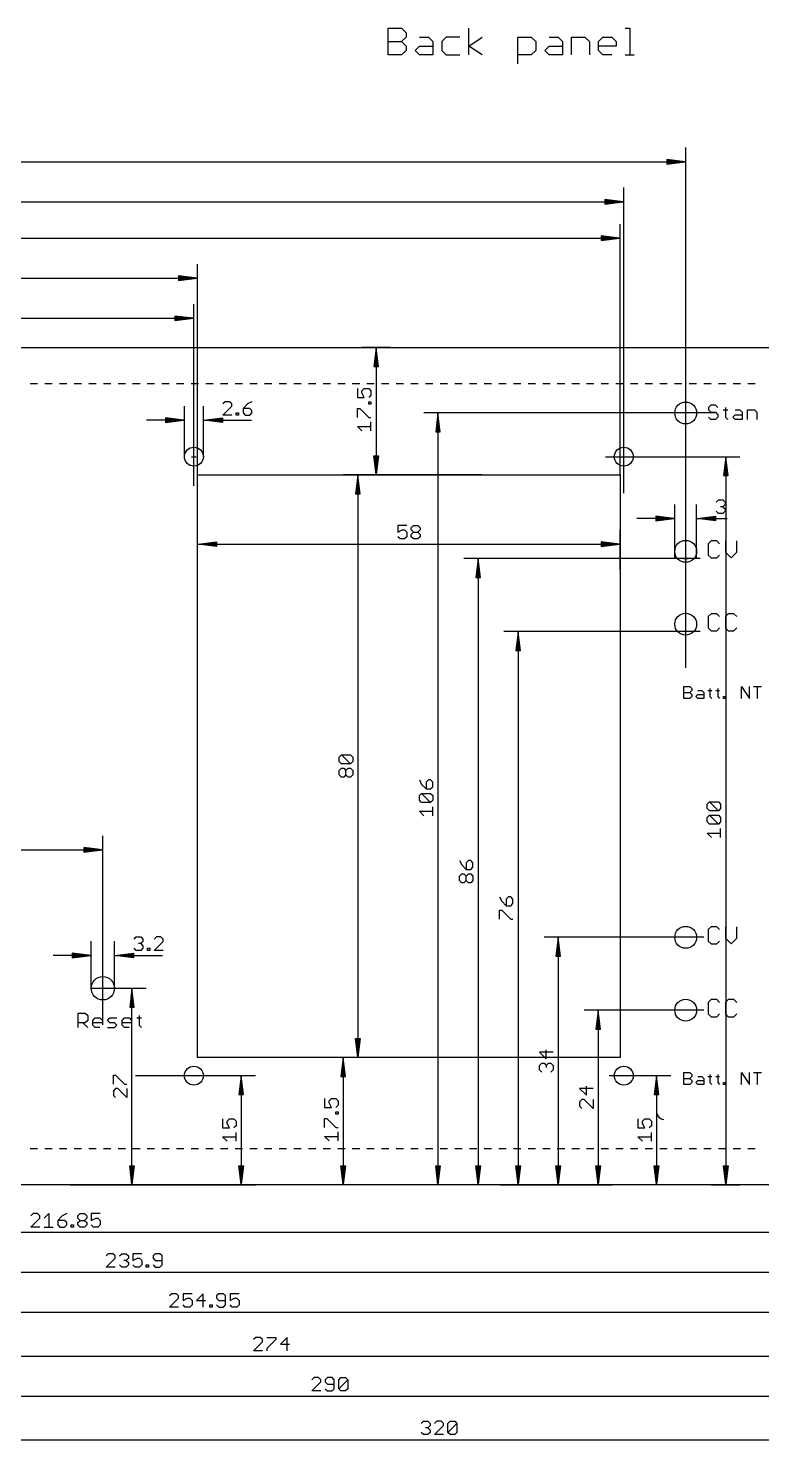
# Model space of a CAD drawing. Extents: x -29 to 390, y -522 to 226.
# Drawn here: x 103.8 to 204.4, y -520 to -326.2 of the extents above; entities that cross this region are included whole.
import ezdxf

# ---------------------------------------------------------------- set-up
doc = ezdxf.new("R2010")
doc.units = 0
for name, color, linetype in [('100', 175, 'CONTINUOUS'), ('109', 82, 'CONTINUOUS'), ('20', 4, 'CONTINUOUS'), ('47', 253, 'CONTINUOUS')]:
    doc.layers.add(name, color=color, linetype=linetype)

msp = doc.modelspace()

# ---------------------------------------------------------------- linework, layer by layer
at = {"layer": '100'}
for p, q in [((197.4405, -377.9282), (197.1143, -378.2545)), ((198.093, -377.9282), (197.4405, -377.9282)), ((198.4193, -378.2545), (198.093, -377.9282)), ((197.1143, -378.2545), (197.1143, -378.5807)), ((197.1143, -378.5807), (197.4405, -378.907)), ((197.4405, -379.8857), (197.1143, -379.5595)), ((197.4405, -378.907), (198.093, -378.907)), ((198.093, -379.8857), (197.4405, -379.8857)), ((198.093, -378.907), (198.4193, -379.2332)), ((198.4193, -379.5595), (198.093, -379.8857)), ((198.4193, -379.2332), (198.4193, -379.5595)), ((199.1257, -378.5807), (199.7782, -378.5807)), ((199.4519, -378.2545), (199.4519, -379.5595)), ((199.4519, -379.5595), (199.7782, -379.8857)), ((200.4666, -379.5595), (200.7928, -379.2332)), ((200.7928, -379.8857), (200.4666, -379.5595)), ((200.7928, -378.5807), (201.4453, -378.5807)), ((200.7928, -379.2332), (201.7716, -379.2332)), ((201.7716, -379.8857), (200.7928, -379.8857)), ((201.4453, -378.5807), (201.7716, -378.907)), ((201.7716, -378.907), (201.7716, -379.8857)), ((202.4779, -379.8857), (202.4779, -378.5807)), ((202.4779, -378.5807), (203.4567, -378.5807)), ((203.4567, -378.5807), (203.7829, -378.907)), ((203.7829, -378.907), (203.7829, -379.8857)), ((197.4914, -396.5596), (197.1016, -396.9494)), ((197.1016, -396.9494), (197.1016, -398.5086)), ((198.271, -396.5596), (197.4914, -396.5596)), ((198.6608, -396.9494), (198.271, -396.5596)), ((199.4404, -396.5596), (199.4404, -398.1188)), ((200.9996, -398.1188), (200.9996, -396.5596)), ((197.1016, -398.5086), (197.4914, -398.8984)), ((197.4914, -398.8984), (198.271, -398.8984)), ((198.271, -398.8984), (198.6608, -398.5086)), ((199.4404, -398.1188), (200.22, -398.8984)), ((200.22, -398.8984), (200.9996, -398.1188)), ((197.4914, -406.5596), (197.1016, -406.9494)), ((197.1016, -406.9494), (197.1016, -408.5086)), ((198.271, -406.5596), (197.4914, -406.5596)), ((198.6608, -406.9494), (198.271, -406.5596)), ((199.8302, -406.5596), (199.4404, -406.9494)), ((199.4404, -406.9494), (199.4404, -408.5086)), ((200.6098, -406.5596), (199.8302, -406.5596)), ((200.9996, -406.9494), (200.6098, -406.5596)), ((197.1016, -408.5086), (197.4914, -408.8984)), ((197.4914, -408.8984), (198.271, -408.8984)), ((198.271, -408.8984), (198.6608, -408.5086)), ((199.4404, -408.5086), (199.8302, -408.8984)), ((199.8302, -408.8984), (200.6098, -408.8984)), ((200.6098, -408.8984), (200.9996, -408.5086)), ((193.7518, -418.2018), (193.7518, -416.5748)), ((193.7518, -416.5748), (194.5653, -416.5748)), ((194.5653, -416.5748), (194.8364, -416.846)), ((201.6647, -418.2018), (201.6647, -416.5748)), ((201.6647, -416.5748), (202.7494, -418.2018)), ((202.7494, -418.2018), (202.7494, -416.5748)), ((203.3019, -416.5748), (204.3865, -416.5748)), ((203.8442, -418.2018), (203.8442, -416.5748)), ((193.7518, -417.3883), (194.5653, -417.3883)), ((194.5653, -418.2018), (193.7518, -418.2018)), ((194.8364, -417.1171), (194.5653, -417.3883)), ((194.5653, -417.3883), (194.8364, -417.6595)), ((194.8364, -417.9306), (194.5653, -418.2018)), ((194.8364, -416.846), (194.8364, -417.1171)), ((194.8364, -417.6595), (194.8364, -417.9306)), ((195.3889, -417.9306), (195.6601, -417.6595)), ((195.6601, -418.2018), (195.3889, -417.9306)), ((195.6601, -417.1171), (196.2024, -417.1171)), ((195.6601, -417.6595), (196.4736, -417.6595)), ((196.4736, -418.2018), (195.6601, -418.2018)), ((196.2024, -417.1171), (196.4736, -417.3883)), ((196.4736, -417.3883), (196.4736, -418.2018)), ((197.0261, -417.1171), (197.5684, -417.1171)), ((197.2973, -416.846), (197.2973, -417.9306)), ((197.2973, -417.9306), (197.5684, -418.2018)), ((198.1175, -417.1171), (198.6599, -417.1171)), ((198.3887, -416.846), (198.3887, -417.9306)), ((198.3887, -417.9306), (198.6599, -418.2018)), ((199.209, -418.2018), (199.209, -417.9306)), ((199.209, -417.9306), (199.4801, -417.9306)), ((199.4801, -418.2018), (199.209, -418.2018)), ((199.4801, -417.9306), (199.4801, -418.2018)), ((197.4914, -449.5596), (197.1016, -449.9494)), ((198.271, -449.5596), (197.4914, -449.5596)), ((198.6608, -449.9494), (198.271, -449.5596)), ((199.4404, -449.5596), (199.4404, -451.1188)), ((200.9996, -451.1188), (200.9996, -449.5596)), ((197.1016, -449.9494), (197.1016, -451.5086)), ((197.1016, -451.5086), (197.4914, -451.8984)), ((198.271, -451.8984), (198.6608, -451.5086)), ((199.4404, -451.1188), (200.22, -451.8984)), ((200.22, -451.8984), (200.9996, -451.1188)), ((197.4914, -451.8984), (198.271, -451.8984)), ((197.4914, -459.5596), (197.1016, -459.9494)), ((197.1016, -459.9494), (197.1016, -461.5086)), ((198.271, -459.5596), (197.4914, -459.5596)), ((198.6608, -459.9494), (198.271, -459.5596)), ((199.8302, -459.5596), (199.4404, -459.9494)), ((199.4404, -459.9494), (199.4404, -461.5086)), ((200.6098, -459.5596), (199.8302, -459.5596)), ((200.9996, -459.9494), (200.6098, -459.5596)), ((110.6143, -463.3857), (110.6143, -461.4282)), ((110.6143, -461.4282), (111.593, -461.4282)), ((111.593, -462.7332), (110.6143, -462.7332)), ((111.2668, -462.7332), (111.9193, -463.3857)), ((111.593, -461.4282), (111.9193, -461.7545)), ((111.9193, -462.407), (111.593, -462.7332)), ((111.9193, -461.7545), (111.9193, -462.407)), ((112.6257, -462.407), (112.9519, -462.0807)), ((112.6257, -463.0595), (112.6257, -462.407)), ((113.9306, -462.7332), (112.6257, -462.7332)), ((112.9519, -463.3857), (112.6257, -463.0595)), ((112.9519, -462.0807), (113.6044, -462.0807)), ((113.6044, -462.0807), (113.9306, -462.407)), ((113.9306, -462.407), (113.9306, -462.7332)), ((114.637, -462.407), (114.9633, -462.0807)), ((114.9633, -462.7332), (114.637, -462.407)), ((114.9633, -462.0807), (115.942, -462.0807)), ((115.6158, -462.7332), (114.9633, -462.7332)), ((115.942, -463.0595), (115.6158, -462.7332)), ((115.6158, -463.3857), (115.942, -463.0595)), ((116.6484, -462.407), (116.9746, -462.0807)), ((116.6484, -463.0595), (116.6484, -462.407)), ((117.9534, -462.7332), (116.6484, -462.7332)), ((116.9746, -463.3857), (116.6484, -463.0595)), ((116.9746, -462.0807), (117.6271, -462.0807)), ((117.6271, -462.0807), (117.9534, -462.407)), ((117.9534, -462.407), (117.9534, -462.7332)), ((118.6598, -462.0807), (119.3123, -462.0807)), ((118.986, -461.7545), (118.986, -463.0595)), ((118.986, -463.0595), (119.3123, -463.3857)), ((197.1016, -461.5086), (197.4914, -461.8984)), ((197.4914, -461.8984), (198.271, -461.8984)), ((198.271, -461.8984), (198.6608, -461.5086)), ((199.4404, -461.5086), (199.8302, -461.8984)), ((199.8302, -461.8984), (200.6098, -461.8984)), ((200.6098, -461.8984), (200.9996, -461.5086)), ((113.6044, -463.3857), (112.9519, -463.3857)), ((114.637, -463.3857), (115.6158, -463.3857)), ((117.6271, -463.3857), (116.9746, -463.3857)), ((193.7518, -471.2018), (193.7518, -469.5748)), ((193.7518, -469.5748), (194.5653, -469.5748)), ((193.7518, -470.3883), (194.5653, -470.3883)), ((194.5653, -469.5748), (194.8364, -469.846)), ((194.8364, -470.1171), (194.5653, -470.3883)), ((194.5653, -470.3883), (194.8364, -470.6595)), ((194.8364, -470.9306), (194.5653, -471.2018)), ((194.8364, -469.846), (194.8364, -470.1171)), ((194.8364, -470.6595), (194.8364, -470.9306)), ((195.3889, -470.9306), (195.6601, -470.6595)), ((195.6601, -471.2018), (195.3889, -470.9306)), ((195.6601, -470.1171), (196.2024, -470.1171)), ((195.6601, -470.6595), (196.4736, -470.6595)), ((196.2024, -470.1171), (196.4736, -470.3883)), ((196.4736, -470.3883), (196.4736, -471.2018)), ((197.0261, -470.1171), (197.5684, -470.1171)), ((197.2973, -469.846), (197.2973, -470.9306)), ((197.2973, -470.9306), (197.5684, -471.2018)), ((198.1175, -470.1171), (198.6599, -470.1171)), ((198.3887, -469.846), (198.3887, -470.9306)), ((198.3887, -470.9306), (198.6599, -471.2018)), ((199.209, -471.2018), (199.209, -470.9306)), ((199.209, -470.9306), (199.4801, -470.9306)), ((199.4801, -470.9306), (199.4801, -471.2018)), ((201.6647, -471.2018), (201.6647, -469.5748)), ((201.6647, -469.5748), (202.7494, -471.2018)), ((202.7494, -471.2018), (202.7494, -469.5748)), ((203.3019, -469.5748), (204.3865, -469.5748)), ((203.8442, -471.2018), (203.8442, -469.5748)), ((194.5653, -471.2018), (193.7518, -471.2018)), ((196.4736, -471.2018), (195.6601, -471.2018)), ((199.4801, -471.2018), (199.209, -471.2018))]:
    msp.add_line(p, q, dxfattribs=at)
msp.add_arc((191, -475), 1, 180, 270, dxfattribs=at)
at = {"layer": '109'}
for p, q in [((105.03, -375), (104.02, -375)), ((107.04, -375), (106.03, -375)), ((109.05, -375), (108.04, -375)), ((111.06, -375), (110.05, -375)), ((113.07, -375), (112.06, -375)), ((115.08, -375), (114.07, -375)), ((117.09, -375), (116.08, -375)), ((119.1, -375), (118.09, -375)), ((121.11, -375), (120.1, -375)), ((123.12, -375), (122.11, -375)), ((125.13, -375), (124.12, -375)), ((127.14, -375), (126.13, -375)), ((129.15, -375), (128.14, -375)), ((131.16, -375), (130.15, -375)), ((133.17, -375), (132.16, -375)), ((135.18, -375), (134.17, -375)), ((137.19, -375), (136.18, -375)), ((139.2, -375), (138.19, -375)), ((141.21, -375), (140.2, -375)), ((143.22, -375), (142.21, -375)), ((145.23, -375), (144.22, -375)), ((147.24, -375), (146.23, -375)), ((149.25, -375), (148.24, -375)), ((151.26, -375), (150.25, -375)), ((153.27, -375), (152.26, -375)), ((155.28, -375), (154.27, -375)), ((157.29, -375), (156.28, -375)), ((159.3, -375), (158.29, -375)), ((161.31, -375), (160.3, -375)), ((163.32, -375), (162.31, -375)), ((165.33, -375), (164.32, -375)), ((167.34, -375), (166.33, -375)), ((169.35, -375), (168.34, -375)), ((171.36, -375), (170.35, -375)), ((173.37, -375), (172.36, -375)), ((175.38, -375), (174.37, -375)), ((177.39, -375), (176.38, -375)), ((179.4, -375), (178.39, -375)), ((181.41, -375), (180.4, -375)), ((183.42, -375), (182.41, -375)), ((185.43, -375), (184.42, -375)), ((187.44, -375), (186.43, -375)), ((189.45, -375), (188.44, -375)), ((191.46, -375), (190.45, -375)), ((193.47, -375), (192.46, -375)), ((195.48, -375), (194.47, -375)), ((197.49, -375), (196.48, -375)), ((199.5, -375), (198.49, -375)), ((201.51, -375), (200.5, -375)), ((203.52, -375), (202.51, -375)), ((104.02, -480), (105.03, -480)), ((106.03, -480), (107.04, -480)), ((108.04, -480), (109.05, -480)), ((110.05, -480), (111.06, -480)), ((112.06, -480), (113.07, -480)), ((114.07, -480), (115.08, -480)), ((116.08, -480), (117.09, -480)), ((118.09, -480), (119.1, -480)), ((120.1, -480), (121.11, -480)), ((122.11, -480), (123.12, -480)), ((124.12, -480), (125.13, -480)), ((126.13, -480), (127.14, -480)), ((128.14, -480), (129.15, -480)), ((130.15, -480), (131.16, -480)), ((132.16, -480), (133.17, -480)), ((134.17, -480), (135.18, -480)), ((136.18, -480), (137.19, -480)), ((138.19, -480), (139.2, -480)), ((140.2, -480), (141.21, -480)), ((142.21, -480), (143.22, -480)), ((144.22, -480), (145.23, -480)), ((146.23, -480), (147.24, -480)), ((148.24, -480), (149.25, -480)), ((150.25, -480), (151.26, -480)), ((152.26, -480), (153.27, -480)), ((154.27, -480), (155.28, -480)), ((156.28, -480), (157.29, -480)), ((158.29, -480), (159.3, -480)), ((160.3, -480), (161.31, -480)), ((162.31, -480), (163.32, -480)), ((164.32, -480), (165.33, -480)), ((166.33, -480), (167.34, -480)), ((168.34, -480), (169.35, -480)), ((170.35, -480), (171.36, -480)), ((172.36, -480), (173.37, -480)), ((174.37, -480), (175.38, -480)), ((176.38, -480), (177.39, -480)), ((178.39, -480), (179.4, -480)), ((180.4, -480), (181.41, -480)), ((182.41, -480), (183.42, -480)), ((184.42, -480), (185.43, -480)), ((186.43, -480), (187.44, -480)), ((188.44, -480), (189.45, -480)), ((190.45, -480), (191.46, -480)), ((192.46, -480), (193.47, -480)), ((194.47, -480), (195.48, -480)), ((196.48, -480), (197.49, -480)), ((198.49, -480), (199.5, -480)), ((200.5, -480), (201.51, -480)), ((202.51, -480), (203.52, -480))]:
    msp.add_line(p, q, dxfattribs=at)
at = {"layer": '20'}
for p, q in [((0, -370), (320, -370)), ((127, -467.5), (127, -387.5)), ((127, -387.5), (185, -387.5)), ((185, -387.5), (185, -467.5)), ((185, -467.5), (127, -467.5)), ((320, -485), (0, -485))]:
    msp.add_line(p, q, dxfattribs=at)
for centre, radius in [((194, -379), 1.5), ((126.5, -385), 1.3), ((126.5, -385), 1.3), ((185.5, -385), 1.3), ((185.5, -385), 1.3), ((194, -398), 1.5), ((194, -408), 1.5), ((194, -451), 1.5), ((114, -458), 1.6), ((194, -461), 1.5), ((126.5, -470), 1.3), ((126.5, -470), 1.3), ((185.5, -470), 1.3), ((185.5, -470), 1.3)]:
    msp.add_circle(centre, radius, dxfattribs=at)
at = {"layer": '47'}
for p, q in [((153.1651, -329.8349), (153.1651, -326.162)), ((153.1651, -326.162), (155.0016, -326.162)), ((155.0016, -326.162), (155.6137, -326.7741)), ((155.6137, -327.3863), (155.0016, -327.9984)), ((155.6137, -326.7741), (155.6137, -327.3863)), ((157.4604, -327.3863), (158.6847, -327.3863)), ((158.6847, -327.3863), (159.2969, -327.9984)), ((161.1436, -327.3863), (160.5314, -327.9984)), ((162.98, -327.3863), (161.1436, -327.3863)), ((164.2145, -329.8349), (164.2145, -326.162)), ((164.2145, -328.6106), (166.051, -327.3863)), ((170.967, -331.0592), (170.967, -327.3863)), ((170.967, -327.3863), (172.8034, -327.3863)), ((172.8034, -327.3863), (173.4156, -327.9984)), ((175.2623, -327.3863), (176.4866, -327.3863)), ((176.4866, -327.3863), (177.0987, -327.9984)), ((178.3333, -329.8349), (178.3333, -327.3863)), ((178.3333, -327.3863), (180.1697, -327.3863)), ((180.1697, -327.3863), (180.7819, -327.9984)), ((182.0164, -327.9984), (182.6286, -327.3863)), ((182.6286, -327.3863), (183.8529, -327.3863)), ((183.8529, -327.3863), (184.465, -327.9984)), ((185.6996, -326.162), (186.3117, -326.162)), ((186.3117, -326.162), (186.3117, -329.8349)), ((153.1651, -327.9984), (155.0016, -327.9984)), ((155.0016, -327.9984), (155.6137, -328.6106)), ((155.6137, -329.2227), (155.0016, -329.8349)), ((155.6137, -328.6106), (155.6137, -329.2227)), ((156.8482, -329.2227), (157.4604, -328.6106)), ((157.4604, -329.8349), (156.8482, -329.2227)), ((157.4604, -328.6106), (159.2969, -328.6106)), ((159.2969, -327.9984), (159.2969, -329.8349)), ((160.5314, -327.9984), (160.5314, -329.2227)), ((160.5314, -329.2227), (161.1436, -329.8349)), ((166.051, -329.8349), (164.2145, -328.6106)), ((173.4156, -329.2227), (172.8034, -329.8349)), ((173.4156, -327.9984), (173.4156, -329.2227)), ((174.6501, -329.2227), (175.2623, -328.6106)), ((175.2623, -329.8349), (174.6501, -329.2227)), ((175.2623, -328.6106), (177.0987, -328.6106)), ((177.0987, -327.9984), (177.0987, -329.8349)), ((180.7819, -327.9984), (180.7819, -329.8349)), ((182.0164, -329.2227), (182.0164, -327.9984)), ((184.465, -328.6106), (182.0164, -328.6106)), ((182.6286, -329.8349), (182.0164, -329.2227)), ((184.465, -327.9984), (184.465, -328.6106)), ((155.0016, -329.8349), (153.1651, -329.8349)), ((159.2969, -329.8349), (157.4604, -329.8349)), ((161.1436, -329.8349), (162.98, -329.8349)), ((172.8034, -329.8349), (170.967, -329.8349)), ((177.0987, -329.8349), (175.2623, -329.8349)), ((183.8529, -329.8349), (182.6286, -329.8349)), ((185.6996, -329.8349), (186.9239, -329.8349)), ((194, -414), (194, -342.55)), ((0.065, -344.5), (193.935, -344.5)), ((193.935, -344.5), (191.4, -344.1808)), ((191.4, -344.1808), (191.4, -344.8192)), ((193.935, -344.5), (191.4, -344.24)), ((193.935, -344.5), (191.4, -344.37)), ((191.4, -344.8192), (193.935, -344.5)), ((191.4, -344.63), (193.935, -344.5)), ((191.4, -344.76), (193.935, -344.5)), ((185.5, -390), (185.5, -348.05)), ((0.065, -350), (185.435, -350)), ((185.435, -350), (182.9, -349.6808)), ((182.9, -349.6808), (182.9, -350.3192)), ((185.435, -350), (182.9, -349.74)), ((185.435, -350), (182.9, -349.87)), ((182.9, -350.3192), (185.435, -350)), ((182.9, -350.13), (185.435, -350)), ((182.9, -350.26), (185.435, -350)), ((184.935, -355), (182.4, -354.6808)), ((182.4, -354.6808), (182.4, -355.3192)), ((185, -387.5), (185, -353.05)), ((0.065, -355), (184.935, -355)), ((184.935, -355), (182.4, -354.74)), ((184.935, -355), (182.4, -354.87)), ((182.4, -355.3192), (184.935, -355)), ((182.4, -355.13), (184.935, -355)), ((182.4, -355.26), (184.935, -355)), ((127, -388), (127, -358.55)), ((0.065, -360.5), (126.935, -360.5)), ((126.935, -360.5), (124.4, -360.1808)), ((124.4, -360.1808), (124.4, -360.8192)), ((126.935, -360.5), (124.4, -360.24)), ((126.935, -360.5), (124.4, -360.37)), ((124.4, -360.8192), (126.935, -360.5)), ((124.4, -360.63), (126.935, -360.5)), ((124.4, -360.76), (126.935, -360.5)), ((126.5, -389), (126.5, -364.05)), ((0.065, -366), (126.435, -366)), ((126.435, -366), (123.9, -365.6808)), ((123.9, -365.6808), (123.9, -366.3192)), ((126.435, -366), (123.9, -365.74)), ((126.435, -366), (123.9, -365.87)), ((123.9, -366.3192), (126.435, -366)), ((123.9, -366.13), (126.435, -366)), ((123.9, -366.26), (126.435, -366)), ((153.5, -370), (149.55, -370)), ((151.5, -370.065), (151.1808, -372.6)), ((151.5, -370.065), (151.24, -372.6)), ((151.5, -370.065), (151.37, -372.6)), ((151.5, -370.065), (151.5, -387.435)), ((151.8192, -372.6), (151.5, -370.065)), ((151.63, -372.6), (151.5, -370.065)), ((151.76, -372.6), (151.5, -370.065)), ((151.1808, -372.6), (151.8192, -372.6)), ((148.9446, -375.6264), (148.9446, -376.8592)), ((149.561, -375.9346), (149.8692, -375.6264)), ((149.561, -376.2428), (149.561, -375.9346)), ((149.8692, -375.6264), (150.4856, -375.6264)), ((150.4856, -375.6264), (150.7938, -375.9346)), ((150.7938, -375.9346), (150.7938, -376.551)), ((130.7844, -377.4446), (130.4762, -377.7528)), ((131.4008, -377.4446), (130.7844, -377.4446)), ((131.709, -377.7528), (131.4008, -377.4446)), ((131.709, -378.061), (131.709, -377.7528)), ((133.8549, -377.7528), (133.2386, -378.3692)), ((134.4713, -377.4446), (133.8549, -377.7528)), ((148.9446, -376.8592), (149.8692, -376.8592)), ((149.8692, -376.8592), (149.561, -376.2428)), ((150.7938, -376.551), (150.4856, -376.8592)), ((150.4856, -377.78), (150.4856, -377.4718)), ((150.4856, -377.4718), (150.7938, -377.4718)), ((150.7938, -377.78), (150.4856, -377.78)), ((150.7938, -377.4718), (150.7938, -377.78)), ((125.135, -380), (122.6, -379.6808)), ((122.6, -379.6808), (122.6, -380.3192)), ((125.135, -380), (122.6, -379.74)), ((125.135, -380), (122.6, -379.87)), ((125.2, -385), (125.2, -378.05)), ((127.8, -385), (127.8, -378.05)), ((127.865, -380), (130.4, -379.6808)), ((127.865, -380), (130.4, -379.74)), ((127.865, -380), (130.4, -379.87)), ((130.4, -379.6808), (130.4, -380.3192)), ((130.4762, -379.2938), (131.709, -378.061)), ((131.709, -379.2938), (130.4762, -379.2938)), ((132.3178, -379.2938), (132.3178, -378.9856)), ((132.3178, -378.9856), (132.626, -378.9856)), ((132.626, -379.2938), (132.3178, -379.2938)), ((132.626, -378.9856), (132.626, -379.2938)), ((133.2386, -378.3692), (133.2386, -378.9856)), ((134.1631, -378.3692), (133.2386, -378.3692)), ((133.2386, -378.9856), (133.5468, -379.2938)), ((133.5468, -379.2938), (134.1631, -379.2938)), ((134.4713, -378.6774), (134.1631, -378.3692)), ((134.1631, -379.2938), (134.4713, -378.9856)), ((134.4713, -378.9856), (134.4713, -378.6774)), ((148.9446, -379.6216), (148.9446, -378.3888)), ((148.9446, -378.3888), (149.2528, -378.3888)), ((149.2528, -378.3888), (150.4856, -379.6216)), ((150.4856, -379.6216), (150.7938, -379.6216)), ((198, -379), (158.05, -379)), ((160, -379.065), (159.6808, -381.6)), ((160, -379.065), (159.74, -381.6)), ((160, -379.065), (159.87, -381.6)), ((160, -379.065), (160, -484.935)), ((160.3192, -381.6), (160, -379.065)), ((160.13, -381.6), (160, -379.065)), ((160.26, -381.6), (160, -379.065)), ((125.135, -380), (120, -380)), ((122.6, -380.3192), (125.135, -380)), ((122.6, -380.13), (125.135, -380)), ((122.6, -380.26), (125.135, -380)), ((127.865, -380), (134.3809, -380)), ((130.4, -380.3192), (127.865, -380)), ((130.4, -380.13), (127.865, -380)), ((130.4, -380.26), (127.865, -380)), ((149.561, -381.4631), (148.9446, -380.8467)), ((148.9446, -380.8467), (150.7938, -380.8467)), ((150.7938, -381.4631), (150.7938, -380.2304)), ((159.6808, -381.6), (160.3192, -381.6)), ((126.1808, -385), (126.8192, -385)), ((126.5, -385.3192), (126.5, -384.6808)), ((151.5, -387.435), (151.1808, -384.9)), ((151.1808, -384.9), (151.8192, -384.9)), ((151.5, -387.435), (151.24, -384.9)), ((151.5, -387.435), (151.37, -384.9)), ((151.8192, -384.9), (151.5, -387.435)), ((151.63, -384.9), (151.5, -387.435)), ((151.76, -384.9), (151.5, -387.435)), ((183, -385), (201.45, -385)), ((199.5, -385.065), (199.1808, -387.6)), ((199.5, -385.065), (199.24, -387.6)), ((199.5, -385.065), (199.37, -387.6)), ((199.5, -385.065), (199.5, -484.935)), ((199.8192, -387.6), (199.5, -385.065)), ((199.63, -387.6), (199.5, -385.065)), ((199.76, -387.6), (199.5, -385.065)), ((153.5, -387.5), (147.05, -387.5)), ((149, -387.565), (148.6808, -390.1)), ((149, -387.565), (148.74, -390.1)), ((149, -387.565), (148.87, -390.1)), ((149, -387.565), (149, -467.435)), ((149.3192, -390.1), (149, -387.565)), ((149.13, -390.1), (149, -387.565)), ((149.26, -390.1), (149, -387.565)), ((166, -387.5), (149.55, -387.5)), ((199.1808, -387.6), (199.8192, -387.6)), ((148.6808, -390.1), (149.3192, -390.1)), ((192.5, -399), (192.5, -391.55)), ((195.5, -399), (195.5, -391.55)), ((198.1762, -391.2528), (198.4844, -390.9446)), ((198.4844, -390.9446), (199.1008, -390.9446)), ((199.1008, -390.9446), (199.409, -391.2528)), ((199.409, -391.2528), (199.409, -391.561)), ((192.435, -393.5), (189.9, -393.1808)), ((189.9, -393.1808), (189.9, -393.8192)), ((192.435, -393.5), (189.9, -393.24)), ((192.435, -393.5), (189.9, -393.37)), ((195.565, -393.5), (198.1, -393.1808)), ((195.565, -393.5), (198.1, -393.24)), ((195.565, -393.5), (198.1, -393.37)), ((198.1, -393.1808), (198.1, -393.8192)), ((198.4844, -392.7938), (198.1762, -392.4856)), ((199.1008, -392.7938), (198.4844, -392.7938)), ((199.1008, -391.8692), (198.7926, -391.8692)), ((199.409, -391.561), (199.1008, -391.8692)), ((199.1008, -391.8692), (199.409, -392.1774)), ((199.409, -392.4856), (199.1008, -392.7938)), ((199.409, -392.1774), (199.409, -392.4856)), ((127, -399.5), (127, -395.05)), ((155.7157, -394.4446), (154.4829, -394.4446)), ((154.4829, -394.4446), (154.4829, -395.3692)), ((154.4829, -395.3692), (155.0993, -395.061)), ((155.0993, -395.061), (155.4075, -395.061)), ((155.4075, -395.061), (155.7157, -395.3692)), ((155.7157, -395.3692), (155.7157, -395.9856)), ((156.3245, -394.7528), (156.6327, -394.4446)), ((156.3245, -395.061), (156.3245, -394.7528)), ((156.6327, -395.3692), (156.3245, -395.061)), ((156.3245, -395.6774), (156.6327, -395.3692)), ((156.6327, -394.4446), (157.2491, -394.4446)), ((156.6327, -395.3692), (157.2491, -395.3692)), ((157.2491, -394.4446), (157.5573, -394.7528)), ((157.5573, -395.061), (157.2491, -395.3692)), ((157.2491, -395.3692), (157.5573, -395.6774)), ((157.5573, -394.7528), (157.5573, -395.061)), ((185, -400.5), (185, -395.05)), ((192.435, -393.5), (187.3, -393.5)), ((189.9, -393.8192), (192.435, -393.5)), ((189.9, -393.63), (192.435, -393.5)), ((189.9, -393.76), (192.435, -393.5)), ((195.565, -393.5), (199.6888, -393.5)), ((198.1, -393.8192), (195.565, -393.5)), ((198.1, -393.63), (195.565, -393.5)), ((198.1, -393.76), (195.565, -393.5)), ((127.065, -397), (129.6, -396.6808)), ((127.065, -397), (129.6, -396.74)), ((127.065, -397), (129.6, -396.87)), ((127.065, -397), (184.935, -397)), ((129.6, -397.3192), (127.065, -397)), ((129.6, -397.13), (127.065, -397)), ((129.6, -397.26), (127.065, -397)), ((129.6, -396.6808), (129.6, -397.3192)), ((154.7911, -396.2938), (154.4829, -395.9856)), ((155.4075, -396.2938), (154.7911, -396.2938)), ((155.7157, -395.9856), (155.4075, -396.2938)), ((156.3245, -395.9856), (156.3245, -395.6774)), ((156.6327, -396.2938), (156.3245, -395.9856)), ((157.2491, -396.2938), (156.6327, -396.2938)), ((157.5573, -395.9856), (157.2491, -396.2938)), ((157.5573, -395.6774), (157.5573, -395.9856)), ((184.935, -397), (182.4, -396.6808)), ((182.4, -396.6808), (182.4, -397.3192)), ((184.935, -397), (182.4, -396.74)), ((184.935, -397), (182.4, -396.87)), ((182.4, -397.3192), (184.935, -397)), ((182.4, -397.13), (184.935, -397)), ((182.4, -397.26), (184.935, -397)), ((196, -399), (163.55, -399)), ((165.5, -399.065), (165.1808, -401.6)), ((165.5, -399.065), (165.24, -401.6)), ((165.5, -399.065), (165.37, -401.6)), ((165.5, -399.065), (165.5, -484.935)), ((165.8192, -401.6), (165.5, -399.065)), ((165.63, -401.6), (165.5, -399.065)), ((165.76, -401.6), (165.5, -399.065)), ((193.6808, -399), (194.3192, -399)), ((194, -399.3192), (194, -398.6808)), ((165.1808, -401.6), (165.8192, -401.6)), ((196, -409), (169.05, -409)), ((171, -409.065), (170.6808, -411.6)), ((171, -409.065), (170.74, -411.6)), ((171, -409.065), (170.87, -411.6)), ((171, -409.065), (171, -484.935)), ((171.3192, -411.6), (171, -409.065)), ((171.13, -411.6), (171, -409.065)), ((171.26, -411.6), (171, -409.065)), ((170.6808, -411.6), (171.3192, -411.6)), ((146.4446, -426.2509), (146.7528, -425.9427)), ((146.4446, -426.8673), (146.4446, -426.2509)), ((146.7528, -425.9427), (147.9856, -425.9427)), ((147.9856, -427.1755), (146.7528, -425.9427)), ((147.9856, -425.9427), (148.2938, -426.2509)), ((148.2938, -426.2509), (148.2938, -426.8673)), ((146.7528, -427.1755), (146.4446, -426.8673)), ((146.4446, -428.0925), (146.7528, -427.7843)), ((146.4446, -428.7089), (146.4446, -428.0925)), ((147.9856, -427.1755), (146.7528, -427.1755)), ((146.7528, -427.7843), (147.061, -427.7843)), ((147.061, -427.7843), (147.3692, -428.0925)), ((147.3692, -428.0925), (147.6774, -427.7843)), ((147.3692, -428.7089), (147.3692, -428.0925)), ((147.6774, -427.7843), (147.9856, -427.7843)), ((148.2938, -426.8673), (147.9856, -427.1755)), ((147.9856, -427.7843), (148.2938, -428.0925)), ((148.2938, -428.0925), (148.2938, -428.7089)), ((146.7528, -429.0171), (146.4446, -428.7089)), ((147.061, -429.0171), (146.7528, -429.0171)), ((147.3692, -428.7089), (147.061, -429.0171)), ((147.6774, -429.0171), (147.3692, -428.7089)), ((147.9856, -429.0171), (147.6774, -429.0171)), ((148.2938, -428.7089), (147.9856, -429.0171)), ((157.4446, -429.3955), (157.7528, -430.0119)), ((157.7528, -430.0119), (158.3692, -430.6283)), ((158.6774, -429.3955), (158.3692, -429.7037)), ((158.3692, -429.7037), (158.3692, -430.6283)), ((158.9856, -429.3955), (158.6774, -429.3955)), ((159.2938, -429.7037), (158.9856, -429.3955)), ((158.9856, -430.6283), (159.2938, -430.3201)), ((159.2938, -430.3201), (159.2938, -429.7037)), ((157.4446, -431.5453), (157.7528, -431.2371)), ((157.4446, -432.1617), (157.4446, -431.5453)), ((157.7528, -432.4699), (157.4446, -432.1617)), ((157.7528, -431.2371), (158.9856, -431.2371)), ((158.9856, -432.4699), (157.7528, -431.2371)), ((158.3692, -430.6283), (158.9856, -430.6283)), ((158.9856, -431.2371), (159.2938, -431.5453)), ((159.2938, -432.1617), (158.9856, -432.4699)), ((159.2938, -431.5453), (159.2938, -432.1617)), ((158.061, -434.3115), (157.4446, -433.6951)), ((157.4446, -433.6951), (159.2938, -433.6951)), ((158.9856, -432.4699), (157.7528, -432.4699)), ((159.2938, -434.3115), (159.2938, -433.0787)), ((196.9446, -432.7037), (197.2528, -432.3955)), ((196.9446, -433.3201), (196.9446, -432.7037)), ((197.2528, -433.6283), (196.9446, -433.3201)), ((197.2528, -432.3955), (198.4856, -432.3955)), ((198.4856, -433.6283), (197.2528, -432.3955)), ((198.4856, -433.6283), (197.2528, -433.6283)), ((198.4856, -432.3955), (198.7938, -432.7037)), ((198.7938, -433.3201), (198.4856, -433.6283)), ((198.7938, -432.7037), (198.7938, -433.3201)), ((196.9446, -434.5453), (197.2528, -434.2371)), ((196.9446, -435.1617), (196.9446, -434.5453)), ((197.2528, -435.4699), (196.9446, -435.1617)), ((197.2528, -434.2371), (198.4856, -434.2371)), ((198.4856, -435.4699), (197.2528, -434.2371)), ((198.4856, -435.4699), (197.2528, -435.4699)), ((198.4856, -434.2371), (198.7938, -434.5453)), ((198.7938, -435.1617), (198.4856, -435.4699)), ((198.7938, -434.5453), (198.7938, -435.1617)), ((198.7938, -437.3115), (198.7938, -436.0787)), ((114, -463), (114, -437.05)), ((197.561, -437.3115), (196.9446, -436.6951)), ((196.9446, -436.6951), (198.7938, -436.6951)), ((0.065, -439), (113.935, -439)), ((113.935, -439), (111.4, -438.6808)), ((111.4, -438.6808), (111.4, -439.3192)), ((113.935, -439), (111.4, -438.74)), ((113.935, -439), (111.4, -438.87)), ((111.4, -439.3192), (113.935, -439)), ((111.4, -439.13), (113.935, -439)), ((111.4, -439.26), (113.935, -439)), ((162.9446, -440.4427), (163.2528, -441.0591)), ((163.2528, -441.0591), (163.8692, -441.6755)), ((164.1774, -440.4427), (163.8692, -440.7509)), ((163.8692, -440.7509), (163.8692, -441.6755)), ((163.8692, -441.6755), (164.4856, -441.6755)), ((164.4856, -440.4427), (164.1774, -440.4427)), ((164.7938, -440.7509), (164.4856, -440.4427)), ((164.4856, -441.6755), (164.7938, -441.3673)), ((164.7938, -441.3673), (164.7938, -440.7509)), ((162.9446, -442.5925), (163.2528, -442.2843)), ((162.9446, -443.2089), (162.9446, -442.5925)), ((163.2528, -443.5171), (162.9446, -443.2089)), ((163.2528, -442.2843), (163.561, -442.2843)), ((163.561, -443.5171), (163.2528, -443.5171)), ((163.561, -442.2843), (163.8692, -442.5925)), ((163.8692, -443.2089), (163.561, -443.5171)), ((163.8692, -442.5925), (164.1774, -442.2843)), ((163.8692, -443.2089), (163.8692, -442.5925)), ((164.1774, -443.5171), (163.8692, -443.2089)), ((164.1774, -442.2843), (164.4856, -442.2843)), ((164.4856, -443.5171), (164.1774, -443.5171)), ((164.4856, -442.2843), (164.7938, -442.5925)), ((164.7938, -443.2089), (164.4856, -443.5171)), ((164.7938, -442.5925), (164.7938, -443.2089)), ((168.4446, -445.4427), (168.7528, -446.0591)), ((169.6774, -445.4427), (169.3692, -445.7509)), ((169.3692, -445.7509), (169.3692, -446.6755)), ((169.9856, -445.4427), (169.6774, -445.4427)), ((170.2938, -445.7509), (169.9856, -445.4427)), ((170.2938, -446.3673), (170.2938, -445.7509)), ((168.4446, -448.5171), (168.4446, -447.2843)), ((168.4446, -447.2843), (168.7528, -447.2843)), ((168.7528, -446.0591), (169.3692, -446.6755)), ((168.7528, -447.2843), (169.9856, -448.5171)), ((169.3692, -446.6755), (169.9856, -446.6755)), ((169.9856, -446.6755), (170.2938, -446.3673)), ((169.9856, -448.5171), (170.2938, -448.5171)), ((112.4, -458), (112.4, -451.55)), ((115.6, -458), (115.6, -451.55)), ((118.2762, -451.2528), (118.5844, -450.9446)), ((118.5844, -450.9446), (119.2008, -450.9446)), ((119.2008, -450.9446), (119.509, -451.2528)), ((119.509, -451.561), (119.2008, -451.8692)), ((119.509, -451.2528), (119.509, -451.561)), ((121.3468, -450.9446), (121.0386, -451.2528)), ((121.0386, -452.7938), (122.2713, -451.561)), ((121.9631, -450.9446), (121.3468, -450.9446)), ((122.2713, -451.2528), (121.9631, -450.9446)), ((122.2713, -451.561), (122.2713, -451.2528)), ((196.5, -451), (174.55, -451)), ((176.5, -451.065), (176.1808, -453.6)), ((176.5, -451.065), (176.24, -453.6)), ((176.5, -451.065), (176.37, -453.6)), ((176.5, -451.065), (176.5, -484.935)), ((176.8192, -453.6), (176.5, -451.065)), ((176.63, -453.6), (176.5, -451.065)), ((176.76, -453.6), (176.5, -451.065)), ((112.335, -453.5), (107.2, -453.5)), ((112.335, -453.5), (109.8, -453.1808)), ((109.8, -453.1808), (109.8, -453.8192)), ((112.335, -453.5), (109.8, -453.24)), ((112.335, -453.5), (109.8, -453.37)), ((109.8, -453.8192), (112.335, -453.5)), ((109.8, -453.63), (112.335, -453.5)), ((109.8, -453.76), (112.335, -453.5)), ((115.665, -453.5), (118.2, -453.1808)), ((115.665, -453.5), (118.2, -453.24)), ((115.665, -453.5), (118.2, -453.37)), ((115.665, -453.5), (122.1809, -453.5)), ((118.2, -453.8192), (115.665, -453.5)), ((118.2, -453.63), (115.665, -453.5)), ((118.2, -453.76), (115.665, -453.5)), ((118.2, -453.1808), (118.2, -453.8192)), ((118.5844, -452.7938), (118.2762, -452.4856)), ((119.2008, -452.7938), (118.5844, -452.7938)), ((119.2008, -451.8692), (118.8926, -451.8692)), ((119.2008, -451.8692), (119.509, -452.1774)), ((119.509, -452.4856), (119.2008, -452.7938)), ((119.509, -452.1774), (119.509, -452.4856)), ((120.1178, -452.7938), (120.1178, -452.4856)), ((120.1178, -452.4856), (120.426, -452.4856)), ((120.426, -452.7938), (120.1178, -452.7938)), ((120.426, -452.4856), (120.426, -452.7938)), ((122.2713, -452.7938), (121.0386, -452.7938)), ((176.1808, -453.6), (176.8192, -453.6)), ((112.5, -458), (119.95, -458)), ((113.6808, -458), (114.3192, -458)), ((114, -458.3192), (114, -457.6808)), ((118, -458.065), (117.6808, -460.6)), ((118, -458.065), (117.74, -460.6)), ((118, -458.065), (117.87, -460.6)), ((118, -484.935), (118, -458.065)), ((118.3192, -460.6), (118, -458.065)), ((118.13, -460.6), (118, -458.065)), ((118.26, -460.6), (118, -458.065)), ((117.6808, -460.6), (118.3192, -460.6)), ((196.5, -461), (180.05, -461)), ((182, -461.065), (181.6808, -463.6)), ((182, -461.065), (181.74, -463.6)), ((182, -461.065), (181.87, -463.6)), ((182, -461.065), (182, -484.935)), ((182.3192, -463.6), (182, -461.065)), ((182.13, -463.6), (182, -461.065)), ((182.26, -463.6), (182, -461.065)), ((149, -467.435), (148.6808, -464.9)), ((148.6808, -464.9), (149.3192, -464.9)), ((149, -467.435), (148.74, -464.9)), ((149, -467.435), (148.87, -464.9)), ((149.3192, -464.9), (149, -467.435)), ((149.13, -464.9), (149, -467.435)), ((149.26, -464.9), (149, -467.435)), ((181.6808, -463.6), (182.3192, -463.6)), ((175.7938, -466.7509), (173.9446, -466.7509)), ((173.9446, -466.7509), (174.8692, -467.6755)), ((174.8692, -467.6755), (174.8692, -466.4427)), ((148, -467.5), (145.05, -467.5)), ((147, -467.565), (146.6808, -470.1)), ((147, -467.565), (146.74, -470.1)), ((147, -467.565), (146.87, -470.1)), ((147, -467.565), (147, -484.935)), ((147.3192, -470.1), (147, -467.565)), ((147.13, -470.1), (147, -467.565)), ((147.26, -470.1), (147, -467.565)), ((150, -467.5), (147.05, -467.5)), ((173.9446, -468.5925), (174.2528, -468.2843)), ((173.9446, -469.2089), (173.9446, -468.5925)), ((174.2528, -468.2843), (174.561, -468.2843)), ((174.561, -468.2843), (174.8692, -468.5925)), ((174.8692, -468.5925), (175.1774, -468.2843)), ((174.8692, -468.5925), (174.8692, -468.9007)), ((175.1774, -468.2843), (175.4856, -468.2843)), ((175.4856, -468.2843), (175.7938, -468.5925)), ((175.7938, -468.5925), (175.7938, -469.2089)), ((115.4446, -471.1755), (115.4446, -469.9427)), ((115.4446, -469.9427), (115.7528, -469.9427)), ((115.7528, -469.9427), (116.9856, -471.1755)), ((118.5, -470), (134.95, -470)), ((133, -470.065), (132.6808, -472.6)), ((133, -470.065), (132.74, -472.6)), ((133, -470.065), (132.87, -472.6)), ((133, -470.065), (133, -484.935)), ((133.3192, -472.6), (133, -470.065)), ((133.13, -472.6), (133, -470.065)), ((133.26, -472.6), (133, -470.065)), ((146.6808, -470.1), (147.3192, -470.1)), ((174.2528, -469.5171), (173.9446, -469.2089)), ((175.7938, -469.2089), (175.4856, -469.5171)), ((183.5, -470), (191.95, -470)), ((190, -470.065), (189.6808, -472.6)), ((190, -470.065), (189.74, -472.6)), ((190, -470.065), (189.87, -472.6)), ((190, -470.065), (190, -484.935)), ((190.3192, -472.6), (190, -470.065)), ((190.13, -472.6), (190, -470.065)), ((190.26, -472.6), (190, -470.065)), ((115.7528, -471.7843), (115.4446, -472.0925)), ((115.4446, -472.0925), (115.4446, -472.7089)), ((115.4446, -472.7089), (115.7528, -473.0171)), ((116.061, -471.7843), (115.7528, -471.7843)), ((117.2938, -473.0171), (116.061, -471.7843)), ((116.9856, -471.1755), (117.2938, -471.1755)), ((117.2938, -471.7843), (117.2938, -473.0171)), ((132.6808, -472.6), (133.3192, -472.6)), ((181.2938, -471.7509), (179.4446, -471.7509)), ((179.4446, -471.7509), (180.3692, -472.6755)), ((180.3692, -472.6755), (180.3692, -471.4427)), ((189.6808, -472.6), (190.3192, -472.6)), ((144.4446, -473.1264), (144.4446, -474.3592)), ((144.4446, -474.3592), (145.3692, -474.3592)), ((145.061, -473.4346), (145.3692, -473.1264)), ((145.061, -473.7428), (145.061, -473.4346)), ((145.3692, -474.3592), (145.061, -473.7428)), ((145.3692, -473.1264), (145.9856, -473.1264)), ((145.9856, -473.1264), (146.2938, -473.4346)), ((146.2938, -474.051), (145.9856, -474.3592)), ((146.2938, -473.4346), (146.2938, -474.051)), ((179.7528, -473.2843), (179.4446, -473.5925)), ((179.4446, -473.5925), (179.4446, -474.2089)), ((179.4446, -474.2089), (179.7528, -474.5171)), ((180.061, -473.2843), (179.7528, -473.2843)), ((181.2938, -474.5171), (180.061, -473.2843)), ((181.2938, -473.2843), (181.2938, -474.5171)), ((130.4446, -475.9427), (130.4446, -477.1755)), ((131.061, -476.2509), (131.3692, -475.9427)), ((131.061, -476.5591), (131.061, -476.2509)), ((131.3692, -477.1755), (131.061, -476.5591)), ((131.3692, -475.9427), (131.9856, -475.9427)), ((131.9856, -475.9427), (132.2938, -476.2509)), ((132.2938, -476.2509), (132.2938, -476.8673)), ((144.4446, -477.1216), (144.4446, -475.8888)), ((144.4446, -475.8888), (144.7528, -475.8888)), ((144.7528, -475.8888), (145.9856, -477.1216)), ((145.9856, -475.28), (145.9856, -474.9718)), ((145.9856, -474.9718), (146.2938, -474.9718)), ((146.2938, -475.28), (145.9856, -475.28)), ((146.2938, -474.9718), (146.2938, -475.28)), ((187.4446, -475.9427), (187.4446, -477.1755)), ((188.061, -476.2509), (188.3692, -475.9427)), ((188.061, -476.5591), (188.061, -476.2509)), ((188.3692, -477.1755), (188.061, -476.5591)), ((188.3692, -475.9427), (188.9856, -475.9427)), ((188.9856, -475.9427), (189.2938, -476.2509)), ((189.2938, -476.2509), (189.2938, -476.8673)), ((130.4446, -477.1755), (131.3692, -477.1755)), ((131.061, -479.0171), (130.4446, -478.4007)), ((130.4446, -478.4007), (132.2938, -478.4007)), ((132.2938, -476.8673), (131.9856, -477.1755)), ((132.2938, -479.0171), (132.2938, -477.7843)), ((145.061, -478.9631), (144.4446, -478.3467)), ((144.4446, -478.3467), (146.2938, -478.3467)), ((145.9856, -477.1216), (146.2938, -477.1216)), ((146.2938, -478.9631), (146.2938, -477.7304)), ((187.4446, -477.1755), (188.3692, -477.1755)), ((188.061, -479.0171), (187.4446, -478.4007)), ((187.4446, -478.4007), (189.2938, -478.4007)), ((189.2938, -476.8673), (188.9856, -477.1755)), ((189.2938, -479.0171), (189.2938, -477.7843)), ((118, -484.935), (117.6808, -482.4)), ((117.6808, -482.4), (118.3192, -482.4)), ((118, -484.935), (117.74, -482.4)), ((118, -484.935), (117.87, -482.4)), ((118.3192, -482.4), (118, -484.935)), ((118.13, -482.4), (118, -484.935)), ((118.26, -482.4), (118, -484.935)), ((133, -484.935), (132.6808, -482.4)), ((132.6808, -482.4), (133.3192, -482.4)), ((133, -484.935), (132.74, -482.4)), ((133, -484.935), (132.87, -482.4)), ((133.3192, -482.4), (133, -484.935)), ((133.13, -482.4), (133, -484.935)), ((133.26, -482.4), (133, -484.935)), ((147, -484.935), (146.6808, -482.4)), ((146.6808, -482.4), (147.3192, -482.4)), ((147, -484.935), (146.74, -482.4)), ((147, -484.935), (146.87, -482.4)), ((147.3192, -482.4), (147, -484.935)), ((147.13, -482.4), (147, -484.935)), ((147.26, -482.4), (147, -484.935)), ((160, -484.935), (159.6808, -482.4)), ((159.6808, -482.4), (160.3192, -482.4)), ((160, -484.935), (159.74, -482.4)), ((160, -484.935), (159.87, -482.4)), ((160.3192, -482.4), (160, -484.935)), ((160.13, -482.4), (160, -484.935)), ((160.26, -482.4), (160, -484.935)), ((165.5, -484.935), (165.1808, -482.4)), ((165.1808, -482.4), (165.8192, -482.4)), ((165.5, -484.935), (165.24, -482.4)), ((165.5, -484.935), (165.37, -482.4)), ((165.8192, -482.4), (165.5, -484.935)), ((165.63, -482.4), (165.5, -484.935)), ((165.76, -482.4), (165.5, -484.935)), ((171, -484.935), (170.6808, -482.4)), ((170.6808, -482.4), (171.3192, -482.4)), ((171, -484.935), (170.74, -482.4)), ((171, -484.935), (170.87, -482.4)), ((171.3192, -482.4), (171, -484.935)), ((171.13, -482.4), (171, -484.935)), ((171.26, -482.4), (171, -484.935)), ((176.5, -484.935), (176.1808, -482.4)), ((176.1808, -482.4), (176.8192, -482.4)), ((176.5, -484.935), (176.24, -482.4)), ((176.5, -484.935), (176.37, -482.4)), ((176.8192, -482.4), (176.5, -484.935)), ((176.63, -482.4), (176.5, -484.935)), ((176.76, -482.4), (176.5, -484.935)), ((182, -484.935), (181.6808, -482.4)), ((181.6808, -482.4), (182.3192, -482.4)), ((182, -484.935), (181.74, -482.4)), ((182, -484.935), (181.87, -482.4)), ((182.3192, -482.4), (182, -484.935)), ((182.13, -482.4), (182, -484.935)), ((182.26, -482.4), (182, -484.935)), ((190, -484.935), (189.6808, -482.4)), ((189.6808, -482.4), (190.3192, -482.4)), ((190, -484.935), (189.74, -482.4)), ((190, -484.935), (189.87, -482.4)), ((190.3192, -482.4), (190, -484.935)), ((190.13, -482.4), (190, -484.935)), ((190.26, -482.4), (190, -484.935)), ((199.5, -484.935), (199.1808, -482.4)), ((199.1808, -482.4), (199.8192, -482.4)), ((199.5, -484.935), (199.24, -482.4)), ((199.5, -484.935), (199.37, -482.4)), ((199.8192, -482.4), (199.5, -484.935)), ((199.63, -482.4), (199.5, -484.935)), ((199.76, -482.4), (199.5, -484.935)), ((109.5, -485), (119.95, -485)), ((117, -485), (134.95, -485)), ((166, -485), (145.05, -485)), ((163, -485), (158.05, -485)), ((168.5, -485), (163.55, -485)), ((168.5, -485), (172.95, -485)), ((172.5, -485), (178.45, -485)), ((178.5, -485), (183.95, -485)), ((194.5, -485), (188.05, -485)), ((197.5, -485), (201.45, -485)), ((104.4268, -488.9446), (104.1186, -489.2528)), ((104.1186, -490.7938), (105.3514, -489.561)), ((105.0432, -488.9446), (104.4268, -488.9446)), ((105.3514, -489.2528), (105.0432, -488.9446)), ((105.3514, -489.561), (105.3514, -489.2528)), ((105.9602, -489.561), (106.5766, -488.9446)), ((106.5766, -488.9446), (106.5766, -490.7938)), ((108.4181, -489.2528), (107.8017, -489.8692)), ((107.8017, -489.8692), (107.8017, -490.4856)), ((108.7263, -489.8692), (107.8017, -489.8692)), ((109.0345, -488.9446), (108.4181, -489.2528)), ((109.0345, -490.1774), (108.7263, -489.8692)), ((109.0345, -490.4856), (109.0345, -490.1774)), ((110.5641, -489.2528), (110.8723, -488.9446)), ((110.5641, -489.561), (110.5641, -489.2528)), ((110.8723, -489.8692), (110.5641, -489.561)), ((110.5641, -490.1774), (110.8723, -489.8692)), ((110.5641, -490.4856), (110.5641, -490.1774)), ((110.8723, -488.9446), (111.4887, -488.9446)), ((110.8723, -489.8692), (111.4887, -489.8692)), ((111.4887, -488.9446), (111.7969, -489.2528)), ((111.7969, -489.561), (111.4887, -489.8692)), ((111.4887, -489.8692), (111.7969, -490.1774)), ((111.7969, -489.2528), (111.7969, -489.561)), ((111.7969, -490.1774), (111.7969, -490.4856)), ((113.6385, -488.9446), (112.4057, -488.9446)), ((112.4057, -488.9446), (112.4057, -489.8692)), ((112.4057, -489.8692), (113.0221, -489.561)), ((113.0221, -489.561), (113.3303, -489.561)), ((113.3303, -489.561), (113.6385, -489.8692)), ((113.6385, -489.8692), (113.6385, -490.4856)), ((0.065, -491.5), (216.785, -491.5)), ((105.3514, -490.7938), (104.1186, -490.7938)), ((105.9602, -490.7938), (107.193, -490.7938)), ((107.8017, -490.4856), (108.1099, -490.7938)), ((108.1099, -490.7938), (108.7263, -490.7938)), ((108.7263, -490.7938), (109.0345, -490.4856)), ((109.6433, -490.7938), (109.6433, -490.4856)), ((109.6433, -490.4856), (109.9515, -490.4856)), ((109.9515, -490.7938), (109.6433, -490.7938)), ((109.9515, -490.4856), (109.9515, -490.7938)), ((110.8723, -490.7938), (110.5641, -490.4856)), ((111.4887, -490.7938), (110.8723, -490.7938)), ((111.7969, -490.4856), (111.4887, -490.7938)), ((112.7139, -490.7938), (112.4057, -490.4856)), ((113.3303, -490.7938), (112.7139, -490.7938)), ((113.6385, -490.4856), (113.3303, -490.7938)), ((114.7507, -494.4446), (114.4425, -494.7528)), ((114.4425, -496.2938), (115.6752, -495.061)), ((115.3671, -494.4446), (114.7507, -494.4446)), ((115.6752, -494.7528), (115.3671, -494.4446)), ((115.6752, -495.061), (115.6752, -494.7528)), ((116.284, -494.7528), (116.5922, -494.4446)), ((116.5922, -496.2938), (116.284, -495.9856)), ((116.5922, -494.4446), (117.2086, -494.4446)), ((117.2086, -495.3692), (116.9004, -495.3692)), ((117.2086, -494.4446), (117.5168, -494.7528)), ((117.5168, -495.061), (117.2086, -495.3692)), ((117.2086, -495.3692), (117.5168, -495.6774)), ((117.5168, -495.9856), (117.2086, -496.2938)), ((117.5168, -494.7528), (117.5168, -495.061)), ((117.5168, -495.6774), (117.5168, -495.9856)), ((119.3584, -494.4446), (118.1256, -494.4446)), ((118.1256, -494.4446), (118.1256, -495.3692)), ((118.1256, -495.3692), (118.742, -495.061)), ((118.4338, -496.2938), (118.1256, -495.9856)), ((118.742, -495.061), (119.0502, -495.061)), ((119.0502, -495.061), (119.3584, -495.3692)), ((119.3584, -495.9856), (119.0502, -496.2938)), ((119.3584, -495.3692), (119.3584, -495.9856)), ((119.9672, -496.2938), (119.9672, -495.9856)), ((119.9672, -495.9856), (120.2754, -495.9856)), ((120.2754, -495.9856), (120.2754, -496.2938)), ((121.1962, -494.4446), (120.888, -494.7528)), ((120.888, -494.7528), (120.888, -495.061)), ((120.888, -495.061), (121.1962, -495.3692)), ((120.888, -495.9856), (121.1962, -496.2938)), ((121.8126, -494.4446), (121.1962, -494.4446)), ((121.1962, -495.3692), (122.1207, -495.3692)), ((122.1207, -494.7528), (121.8126, -494.4446)), ((121.8126, -496.2938), (122.1207, -495.9856)), ((122.1207, -495.9856), (122.1207, -494.7528)), ((0.065, -497), (235.835, -497)), ((115.6752, -496.2938), (114.4425, -496.2938)), ((117.2086, -496.2938), (116.5922, -496.2938)), ((119.0502, -496.2938), (118.4338, -496.2938)), ((120.2754, -496.2938), (119.9672, -496.2938)), ((121.1962, -496.2938), (121.8126, -496.2938)), ((123.4768, -499.9446), (123.1686, -500.2528)), ((124.0932, -499.9446), (123.4768, -499.9446)), ((124.4014, -500.2528), (124.0932, -499.9446)), ((126.243, -499.9446), (125.0102, -499.9446)), ((125.0102, -499.9446), (125.0102, -500.8692)), ((127.7763, -499.9446), (126.8517, -500.8692)), ((127.7763, -501.7938), (127.7763, -499.9446)), ((129.9223, -499.9446), (129.6141, -500.2528)), ((130.5387, -499.9446), (129.9223, -499.9446)), ((130.8469, -500.2528), (130.5387, -499.9446)), ((132.6885, -499.9446), (131.4557, -499.9446)), ((131.4557, -499.9446), (131.4557, -500.8692)), ((123.1686, -501.7938), (124.4014, -500.561)), ((124.4014, -501.7938), (123.1686, -501.7938)), ((124.4014, -500.561), (124.4014, -500.2528)), ((125.0102, -500.8692), (125.6266, -500.561)), ((125.3184, -501.7938), (125.0102, -501.4856)), ((125.9348, -501.7938), (125.3184, -501.7938)), ((125.6266, -500.561), (125.9348, -500.561)), ((125.9348, -500.561), (126.243, -500.8692)), ((126.243, -501.4856), (125.9348, -501.7938)), ((126.243, -500.8692), (126.243, -501.4856)), ((126.8517, -500.8692), (128.0845, -500.8692)), ((128.6933, -501.7938), (128.6933, -501.4856)), ((128.6933, -501.4856), (129.0015, -501.4856)), ((129.0015, -501.7938), (128.6933, -501.7938)), ((129.0015, -501.4856), (129.0015, -501.7938)), ((129.6141, -500.2528), (129.6141, -500.561)), ((129.6141, -500.561), (129.9223, -500.8692)), ((129.6141, -501.4856), (129.9223, -501.7938)), ((129.9223, -500.8692), (130.8469, -500.8692)), ((129.9223, -501.7938), (130.5387, -501.7938)), ((130.5387, -501.7938), (130.8469, -501.4856)), ((130.8469, -501.4856), (130.8469, -500.2528)), ((131.4557, -500.8692), (132.0721, -500.561)), ((131.7639, -501.7938), (131.4557, -501.4856)), ((132.3803, -501.7938), (131.7639, -501.7938)), ((132.0721, -500.561), (132.3803, -500.561)), ((132.3803, -500.561), (132.6885, -500.8692)), ((132.6885, -501.4856), (132.3803, -501.7938)), ((132.6885, -500.8692), (132.6885, -501.4856)), ((0.065, -502.5), (254.885, -502.5)), ((134.9967, -505.9446), (134.6885, -506.2528)), ((134.6885, -507.7938), (135.9213, -506.561)), ((135.9213, -507.7938), (134.6885, -507.7938)), ((135.6131, -505.9446), (134.9967, -505.9446)), ((135.9213, -506.2528), (135.6131, -505.9446)), ((135.9213, -506.561), (135.9213, -506.2528)), ((136.5301, -505.9446), (137.7629, -505.9446)), ((137.7629, -506.2528), (136.5301, -507.4856)), ((136.5301, -507.4856), (136.5301, -507.7938)), ((137.7629, -505.9446), (137.7629, -506.2528)), ((139.2963, -505.9446), (138.3717, -506.8692)), ((138.3717, -506.8692), (139.6045, -506.8692)), ((139.2963, -507.7938), (139.2963, -505.9446)), ((0.065, -508.5), (273.935, -508.5)), ((142.9967, -511.4446), (142.6885, -511.7528)), ((143.6131, -511.4446), (142.9967, -511.4446)), ((143.9213, -511.7528), (143.6131, -511.4446)), ((144.8383, -511.4446), (144.5301, -511.7528)), ((145.4547, -511.4446), (144.8383, -511.4446)), ((145.7629, -511.7528), (145.4547, -511.4446)), ((146.3717, -511.7528), (146.6799, -511.4446)), ((146.6799, -511.4446), (147.2963, -511.4446)), ((147.2963, -511.4446), (147.6045, -511.7528)), ((142.6885, -513.2938), (143.9213, -512.061)), ((143.9213, -513.2938), (142.6885, -513.2938)), ((143.9213, -512.061), (143.9213, -511.7528)), ((144.5301, -511.7528), (144.5301, -512.061)), ((144.5301, -512.061), (144.8383, -512.3692)), ((144.5301, -512.9856), (144.8383, -513.2938)), ((144.8383, -512.3692), (145.7629, -512.3692)), ((144.8383, -513.2938), (145.4547, -513.2938)), ((145.4547, -513.2938), (145.7629, -512.9856)), ((145.7629, -512.9856), (145.7629, -511.7528)), ((146.3717, -512.9856), (146.3717, -511.7528)), ((146.3717, -512.9856), (147.6045, -511.7528)), ((146.6799, -513.2938), (146.3717, -512.9856)), ((147.2963, -513.2938), (146.6799, -513.2938)), ((147.6045, -512.9856), (147.2963, -513.2938)), ((147.6045, -511.7528), (147.6045, -512.9856)), ((0.065, -514), (289.935, -514)), ((157.6885, -517.7528), (157.9967, -517.4446)), ((157.9967, -517.4446), (158.6131, -517.4446)), ((158.6131, -517.4446), (158.9213, -517.7528)), ((159.8383, -517.4446), (159.5301, -517.7528)), ((160.4547, -517.4446), (159.8383, -517.4446)), ((160.7629, -517.7528), (160.4547, -517.4446)), ((161.3717, -517.7528), (161.6799, -517.4446)), ((161.6799, -517.4446), (162.2963, -517.4446)), ((162.2963, -517.4446), (162.6045, -517.7528)), ((157.9967, -519.2938), (157.6885, -518.9856)), ((158.6131, -519.2938), (157.9967, -519.2938)), ((158.6131, -518.3692), (158.3049, -518.3692)), ((158.9213, -518.061), (158.6131, -518.3692)), ((158.6131, -518.3692), (158.9213, -518.6774)), ((158.9213, -518.9856), (158.6131, -519.2938)), ((158.9213, -517.7528), (158.9213, -518.061)), ((158.9213, -518.6774), (158.9213, -518.9856)), ((159.5301, -519.2938), (160.7629, -518.061)), ((160.7629, -519.2938), (159.5301, -519.2938)), ((160.7629, -518.061), (160.7629, -517.7528)), ((161.3717, -518.9856), (161.3717, -517.7528)), ((161.3717, -518.9856), (162.6045, -517.7528)), ((161.6799, -519.2938), (161.3717, -518.9856)), ((162.2963, -519.2938), (161.6799, -519.2938)), ((162.6045, -518.9856), (162.2963, -519.2938)), ((162.6045, -517.7528), (162.6045, -518.9856)), ((0.065, -520), (319.935, -520))]:
    msp.add_line(p, q, dxfattribs=at)

doc.saveas('drawing.dxf')
